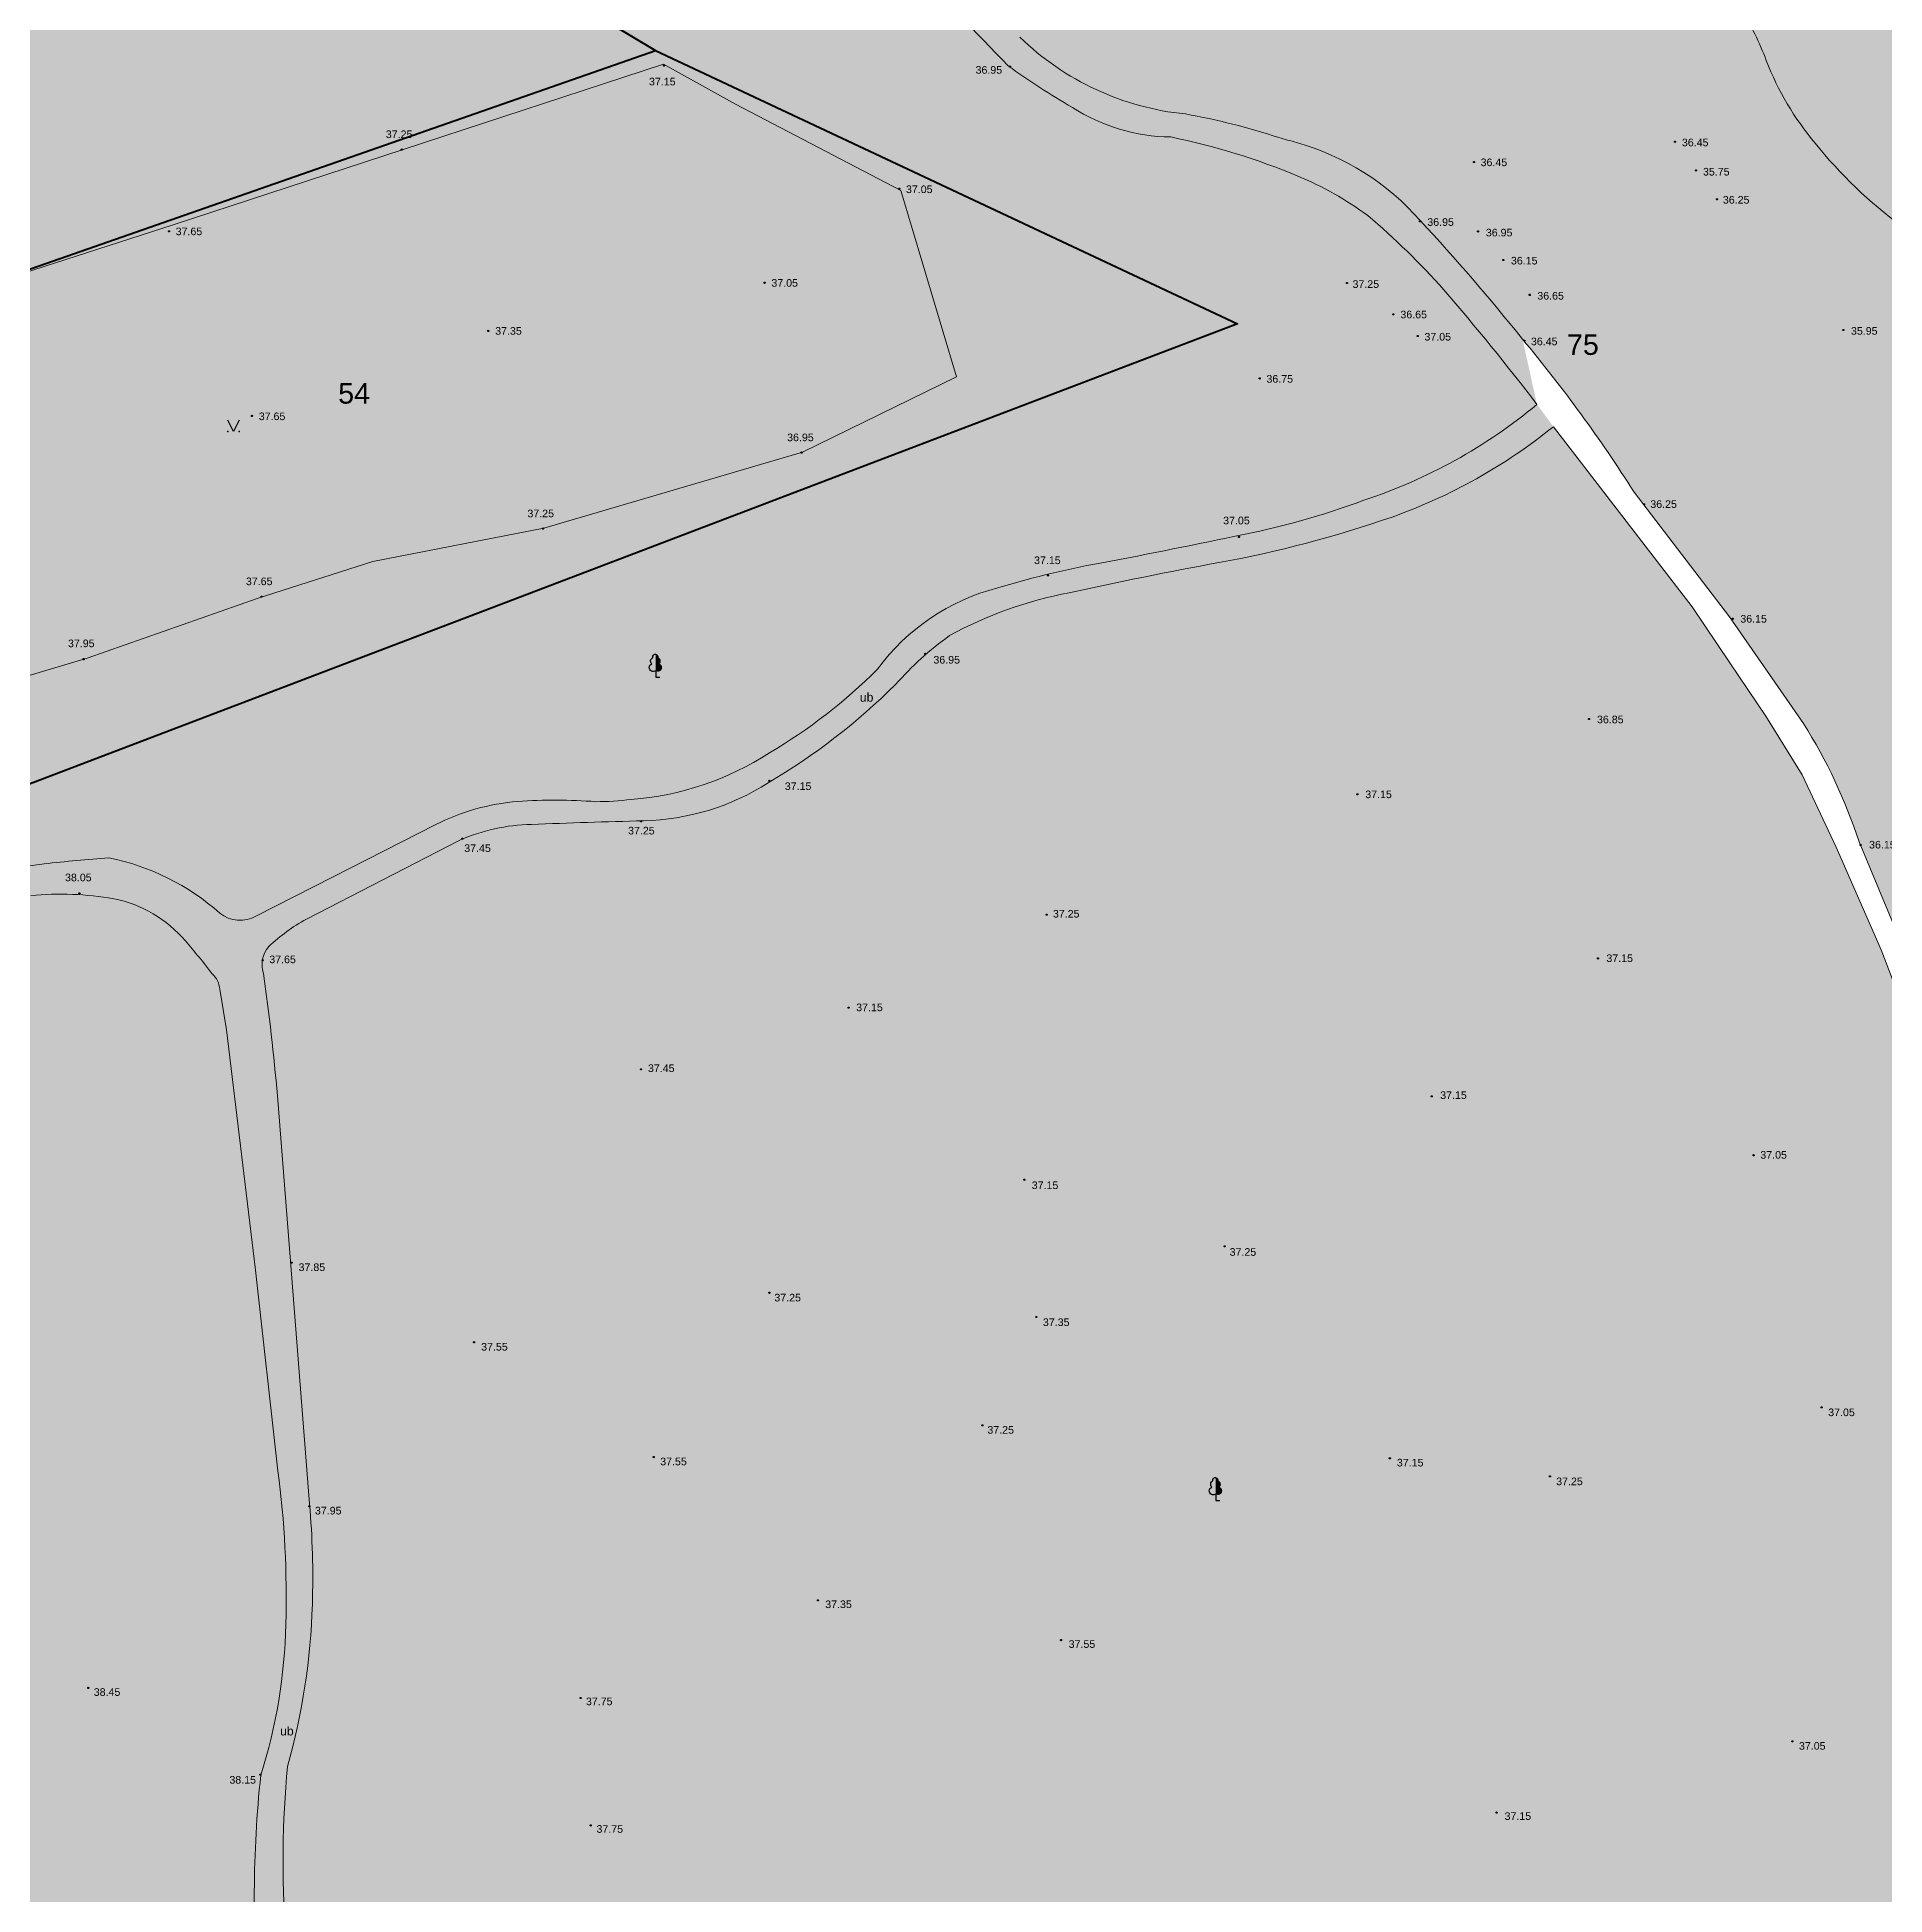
# Model space of a CAD drawing. Header units: metres. Extents: x 363857 to 365179, y 5807840 to 5809004.
# Drawn here: x 364102.5 to 364260.4, y 5808741 to 5808899.7 of the extents above; entities that cross this region are included whole.
import ezdxf

# ---------------------------------------------------------------- set-up
doc = ezdxf.new("R2010")
doc.units = ezdxf.units.M
doc.header["$LTSCALE"] = 0.5
doc.layers.get('0').update_dxf_attribs({"color": 1, "linetype": 'CONTINUOUS'})
for name, color, linetype in [('Flurstücksgrenze', 5, 'CONTINUOUS'), ('Stk.Befestigungsarten', 1, 'CONTINUOUS'), ('Stk.Geländehöhen', 1, 'CONTINUOUS'), ('Stk.Gewässer', 1, 'CONTINUOUS'), ('Stk.Grünflächen', 1, 'CONTINUOUS'), ('Stk.Topografie allgemein', 1, 'CONTINUOUS'), ('Stk.Waldflächen', 1, 'CONTINUOUS')]:
    doc.layers.add(name, color=color, linetype=linetype)
doc.styles.add('TA  11.0401.0000', font='Arial.ttf')

# ---------------------------------------------------------------- blocks, each defined once
blk = doc.blocks.new('Geländehöhe')
at = {"color": 0, "lineweight": -2}
for points in [[(0.0087, -0.005, -0.5773503), (-0.0087, -0.005, -0.5773503), (0, 0.01, -0.5773503)], [(0.0043, -0.0025, -0.5773503), (-0.0043, -0.0025, -0.5773503), (0, 0.005, -0.5773503)]]:
    blk.add_lwpolyline(points, format="xyb", close=True, dxfattribs=at)
blk = doc.blocks.new('S11..146', base_point=(0, 0.25))
at = {"color": 0, "lineweight": -2}
blk.add_lwpolyline([(0.05, 0.35), (0, 0.25), (-0.05, 0.35)], dxfattribs=at)
for p in [(-0.05, 0.25), (0.05, 0.25)]:
    blk.add_point(p, dxfattribs=at)
blk = doc.blocks.new('S11..150')
at = {"lineweight": -2}
blk.add_hatch(color=0, dxfattribs=at).paths.add_polyline_path([(0, 0.055), (0, 0.2), (0.0074, 0.199), (0.0142, 0.196), (0.0197, 0.191), (0.0236, 0.1846), (0.0254, 0.1774), (0.025, 0.17), (0.0326, 0.1648), (0.0386, 0.1578), (0.0426, 0.1495), (0.0442, 0.1404), (0.0435, 0.1312), (0.0403, 0.1225), (0.035, 0.115), (0.0434, 0.1099), (0.0501, 0.1026), (0.0545, 0.0938), (0.0562, 0.0841), (0.0552, 0.0743), (0.0515, 0.0652), (0.0454, 0.0575), (0.0373, 0.0517), (0.028, 0.0485), (0.0182, 0.048), (0.0086, 0.0502)], flags=0)
at = {"color": 0, "lineweight": -2}
blk.add_lwpolyline([(0, 0.055, -1.1324178), (-0.035, 0.115, -0.4985403), (-0.025, 0.17, -0.4807787), (0, 0.2)], format="xyb", dxfattribs=at)
blk.add_lwpolyline([(0, 0.055), (0, 0), (0.035, 0)], dxfattribs=at)

msp = doc.modelspace()

# ---------------------------------------------------------------- hatches: boundary and pattern name
at = {"layer": 'Stk.Befestigungsarten', "lineweight": 18, "true_color": 0xdcbe9c}
for points in [[(364120.3342, 5808939.3068), (364154.6601, 5808921.866, -0.03515269), (364168.8818, 5808915.5383, -0.0694161), (364179.3921, 5808907.452, 0.03980374), (364186.472, 5808899.7314, 0.16933471), (364200.6235, 5808893.1694, -0.03565229), (364208.6149, 5808891.1435, -0.00754606), (364210.1052, 5808890.7306, -0.14466024), (364220.6928, 5808884.0603, -0.01752953), (364229.4317, 5808873.9289), (364230.6647, 5808868.3528, 0.01427458), (364222.7059, 5808878.1409, 0.03563664), (364216.2029, 5808884.4922, 0.06095379), (364210.244, 5808887.8595, 0.0479212), (364199.3753, 5808891.2015, -0.14004817), (364190.9726, 5808893.7266, -0.02694109), (364185.4853, 5808897.2873, -0.00085373), (364177.1403, 5808905.9307, 0.01726169), (364170.7808, 5808911.357, 0.07095063), (364156.6721, 5808918.1891), (364131.8806, 5808930.7535), (364104.7211, 5808944.4416), (364087.9111, 5808953.0872), (364066.6537, 5808966.3067), (364067.1696, 5808968.8898), (364088.6249, 5808955.4833)], [(364124.1991, 5808794.7844), (364121.1629, 5808794.3902), (364118.7045, 5808814.9132), (364118.1102, 5808818.3769, 0.19680944), (364117.4737, 5808819.6958, 0.01295302), (364115.1757, 5808822.5233, 0.16604589), (364109.0601, 5808826.1194), (364108.647, 5808829.6078, -0.1332026), (364118.111, 5808824.8905, 0.31424083), (364121.2504, 5808824.6527), (364127.7526, 5808827.9709), (364136.5878, 5808832.4558, -0.09873638), (364143.5724, 5808834.4228, -0.03819461), (364150.2547, 5808834.4088, 0.0297289), (364153.2786, 5808834.5957, 0.12397337), (364165.0804, 5808838.5727, 0.06247402), (364174.3166, 5808845.7287, -0.17430481), (364184.5899, 5808852.6766, -0.02723875), (364192.7183, 5808854.6752, 0.00613348), (364204.8753, 5808857.0962, 0.04272974), (364215.8846, 5808860.1685, 0.09381714), (364230.6647, 5808868.3528), (364232.0694, 5808866.4487, -0.08458969), (364218.2875, 5808858.7314, -0.03942111), (364203.4855, 5808854.84, 0.00779211), (364190.7005, 5808852.2601, 0.07821424), (364180.462, 5808848.596, 0.05333657), (364175.8558, 5808844.4303, -0.06356077), (364164.979, 5808836.0199, -0.13751142), (364154.3326, 5808832.7805, 0.00202871), (364144.7525, 5808832.4706, 0.09830121), (364138.5743, 5808831.099), (364125.5139, 5808824.3673, 0.06695627), (364122.3114, 5808822.0288, 0.27492382), (364121.8537, 5808819.7342, -0.01268221), (364123.0419, 5808809.2638)], [(364083.6059, 5808824.2568), (364083.3215, 5808826.6858), (364087.3091, 5808826.9481), (364103.106, 5808829.1036, -0.00775033), (364108.647, 5808829.6078), (364109.0601, 5808826.1194, 0.06482827), (364101.9754, 5808826.395)], [(364121.1629, 5808794.3902), (364124.1991, 5808794.7844), (364125.7823, 5808774.4032, -0.03029194), (364126.0283, 5808765.8388, -0.06059911), (364123.914, 5808751.9684, 0.0429981), (364123.7628, 5808737.7295, 0.03123974), (364126.5493, 5808716.6034), (364127.5937, 5808708.6133), (364129.8589, 5808688.8814), (364126.9077, 5808688.7525), (364125.6332, 5808698.5072, 0.00465305), (364123.0182, 5808717.8736, -0.01520338), (364121.521, 5808731.3312, -0.05036897), (364121.6191, 5808751.2237, 0.07138289), (364123.7607, 5808764.1334, 0.03940271), (364123.088, 5808777.2272)]]:
    msp.add_hatch(color=31, dxfattribs=at).paths.add_polyline_path(points, flags=0)
at = {"layer": 'Stk.Gewässer', "lineweight": 18, "true_color": 0xe3ffff}
h = msp.add_hatch(color=7, dxfattribs=at)
h.paths.add_polyline_path([(364285.2204, 5808807.1592), (364282.7797, 5808809.6782), (364280.6295, 5808812.6312), (364278.525, 5808815.5898), (364278.1041, 5808817.7687), (364278.7962, 5808821.3625), (364278.5555, 5808824.5314), (364280.0852, 5808825.9267), (364283.5331, 5808826.3764, -0.15153274), (364288.1438, 5808823.8113, -0.07646305), (364293.8831, 5808816.0455, -0.03413764), (364296.7746, 5808809.998, -0.03917682), (364298.0952, 5808805.629, 0.24377512), (364301.4177, 5808798.3249, -0.02159146), (364308.608, 5808790.0578, -0.01245987), (364312.914, 5808784.3573, 0.09426798), (364317.5995, 5808781.1758, 0.32332605), (364322.1145, 5808783.4329, 0.09125722), (364323.1181, 5808786.9627, 0.11687328), (364322.2822, 5808789.9176, 0.01229059), (364319.2258, 5808796.9722, 0.05318094), (364315.2466, 5808804.5578, 0.0678361), (364312.1158, 5808808.2726, 0.13516864), (364307.8333, 5808810.238, -0.06719037), (364304.9478, 5808810.9207, -0.11718979), (364301.7459, 5808813.1128, -0.04852861), (364299.6709, 5808817.2275, -0.08362754), (364298.5393, 5808824.4391, -0.00293574), (364299.6444, 5808828.3647, -0.04359182), (364301.0615, 5808831.9941, -0.08466784), (364304.8247, 5808838.0252, 0.0648565), (364307.565, 5808843.0246, 0.0741791), (364308.6774, 5808847.8502, 0.0688747), (364307.8385, 5808851.759, 0.04564048), (364304.9369, 5808858.6627, 0.16561582), (364299.5951, 5808863.6823, -0.00524237), (364296.8995, 5808863.809, 0.15788395), (364294.854, 5808863.6816, -0.00073615), (364289.5258, 5808862.6005, -0.21861148), (364288.0987, 5808862.6003, -0.32375725), (364288.321, 5808863.4198, 0.09061511), (364289.3998, 5808865.063, 0.42237158), (364288.7821, 5808867.0011), (364282.0834, 5808871.0281), (364267.6738, 5808879.8451, -0.02600306), (364261.8544, 5808883.5831, -0.06856073), (364254.4316, 5808890.6866, -0.08269872), (364250.2588, 5808897.7252, 0.05894219), (364248.024, 5808902.1463, 0.03180646), (364242.7628, 5808909.2423, 0.02869263), (364236.1171, 5808915.4165, 0.01567075), (364229.1719, 5808920.7544, 0.01762404), (364225.5011, 5808923.2733, -0.03055955), (364222.2308, 5808925.2636), (364212.6751, 5808931.7372), (364209.2301, 5808934.0998), (364220.7135, 5808951.4434, 0.02329234), (364223.593, 5808948.4725, 0.02102931), (364227.8248, 5808943.1759, 0.14575743), (364229.9804, 5808941.3758, 0.01368457), (364234.9867, 5808939.3062, -0.0126583), (364239.8418, 5808937.3079, 0.08914624), (364245.593, 5808934.0126, 0.17821034), (364254.7498, 5808934.7169, 0.0779471), (364258.5677, 5808939.0098, 0.08225899), (364261.6904, 5808945.0965, -0.13368071), (364262.3725, 5808946.4153), (364263.0759, 5808945.2184), (364264.0317, 5808944.151), (364265.9539, 5808942.9565), (364268.1575, 5808941.7249), (364270.2499, 5808940.6559), (364272.2722, 5808939.4536), (364274.2013, 5808938.2476), (364276.1406, 5808936.9519), (364277.9247, 5808936.0313), (364279.8294, 5808934.901), (364281.8671, 5808933.8522), (364284.0798, 5808932.7299), (364285.4724, 5808931.8355), (364286.7113, 5808931.0683), (364292.505, 5808927.5897, -0.11929615), (364298.0406, 5808917.7738, 0.00065588), (364305.2793, 5808905.7055, -0.05374785), (364306.6768, 5808901.8905, -0.03971906), (364306.9883, 5808897.7491, 0.03469002), (364307.1756, 5808895.3631, 0.14386616), (364311.6711, 5808889.3391, -0.09547052), (364315.0995, 5808886.1708, -0.07288485), (364318.9281, 5808879.1427, 0.05156755), (364320.687, 5808875.0918, 0.0632802), (364323.5392, 5808870.8144, 0.00777932), (364329.6579, 5808863.3844, -0.01704658), (364331.829, 5808860.4706, -0.0304109), (364332.9924, 5808858.2332, -0.02952596), (364334.8867, 5808853.6304, 0.0183737), (364337.0271, 5808848.5993, 0.02874074), (364341.2649, 5808842.6636, -0.00874486), (364352.6082, 5808828.2346, 0.01341761), (364363.258, 5808816.5967, 0.0797758), (364370.8757, 5808810.737, -0.04781277), (364389.9489, 5808798.0842), (364393.5432, 5808794.863, -0.0060347), (364395.1681, 5808793.054), (364413.5303, 5808761.3169, -0.24891136), (364412.0271, 5808749.4809, 0.00535982), (364410.9629, 5808748.7448, 0.00221955), (364402.9992, 5808742.1885, 0.10770105), (364400.5729, 5808739.2482, -0.14144292), (364397.1663, 5808738.3133, 0.22153822), (364390.7496, 5808732.679, -0.17340094), (364387.1009, 5808729.1185), (364374.3939, 5808719.7485, -0.34939217), (364369.1645, 5808719.644), (364358.831, 5808724.8009, 0.00509223), (364344.3674, 5808734.2296, 0.00496407), (364337.0466, 5808738.0464), (364330.6681, 5808748.8391), (364327.8403, 5808753.3004), (364323.6303, 5808757.9436), (364307.0594, 5808771.1058), (364303.0137, 5808774.5525), (364302.2704, 5808775.8711), (364298.3648, 5808781.3526), (364296.5108, 5808784.4197), (364287.2286, 5808799.9728)], flags=0)
h.paths.add_polyline_path([(364252.512, 5808918.7602, 0.46130193), (364257.508, 5808924.5076, 0.41367233), (364251.9601, 5808928.9412, 0.38887313), (364247.4783, 5808923.7909, 0.39075751)], flags=0)
at = {"layer": 'Stk.Grünflächen', "lineweight": 18, "true_color": 0xe0ffd9}
msp.add_hatch(color=254, dxfattribs=at).paths.add_polyline_path([(364075.0889, 5808843.55, 0.0588413), (364072.3476, 5808852.5931, 0.05411503), (364067.6896, 5808859.1098), (364058.3564, 5808867.978), (364070.9933, 5808871.1401), (364089.3178, 5808875.7057), (364114.1382, 5808883.6943), (364133.7806, 5808890.1268), (364156.0377, 5808897.4316), (364162.1913, 5808893.9927), (364176.3139, 5808886.6244), (364181.0684, 5808870.7087), (364167.9031, 5808864.2725), (364145.7928, 5808857.779), (364131.2085, 5808854.9203), (364121.3932, 5808851.8065), (364106.7868, 5808846.6758), (364075.9393, 5808837.4832, 0.01651938)], flags=0)
at = {"layer": 'Stk.Waldflächen', "lineweight": 18, "true_color": 0xb3ff7f}
for points in [[(364076.1328, 5808835.703, 0.00482747), (364075.9393, 5808837.4832), (364106.7868, 5808846.6758), (364121.3932, 5808851.8065), (364131.2085, 5808854.9203), (364145.7928, 5808857.779), (364167.9031, 5808864.2725), (364181.0684, 5808870.7087), (364176.3139, 5808886.6244), (364162.1913, 5808893.9927), (364156.0377, 5808897.4316), (364133.7806, 5808890.1268), (364114.1382, 5808883.6943), (364089.3178, 5808875.7057), (364070.9933, 5808871.1401), (364058.3564, 5808867.978), (364051.0083, 5808875.0482), (364036.9113, 5808904.2566), (364032.0816, 5808913.1703), (364026.4773, 5808925.5491), (364022.6652, 5808933.8074), (364020.3762, 5808938.5261), (364017.7921, 5808943.0309), (364052.8007, 5808935.1103), (364079.1668, 5808950.7883), (364087.9111, 5808953.0872), (364104.7211, 5808944.4416), (364131.8806, 5808930.7535), (364156.6721, 5808918.1891, -0.07095063), (364170.7808, 5808911.357, -0.01726169), (364177.1403, 5808905.9307, 0.00085373), (364185.4853, 5808897.2873, 0.02694109), (364190.9726, 5808893.7266, 0.14004817), (364199.3753, 5808891.2015, -0.0479212), (364210.244, 5808887.8595, -0.06095379), (364216.2029, 5808884.4922, -0.03563664), (364222.7059, 5808878.1409, -0.01427458), (364230.6647, 5808868.3528, -0.09381714), (364215.8846, 5808860.1685, -0.04272974), (364204.8753, 5808857.0962, -0.00613348), (364192.7183, 5808854.6752, 0.02723875), (364184.5899, 5808852.6766, 0.17430481), (364174.3166, 5808845.7287, -0.06247402), (364165.0804, 5808838.5727, -0.12397337), (364153.2786, 5808834.5957, -0.0297289), (364150.2547, 5808834.4088, 0.03819461), (364143.5724, 5808834.4228, 0.09873638), (364136.5878, 5808832.4558), (364127.7526, 5808827.9709), (364121.2504, 5808824.6527, -0.31424083), (364118.111, 5808824.8905, 0.1332026), (364108.647, 5808829.6078, 0.00775033), (364103.106, 5808829.1036), (364087.3091, 5808826.9481), (364083.3215, 5808826.6858, -0.21766112), (364076.6127, 5808830.191, -0.06391921), (364076.1736, 5808832.5429, 0.00852038)], [(364154.6601, 5808921.866), (364142.8888, 5808937.8236, 0.36726183), (364145.5839, 5808937.6015, -0.03637977), (364151.7037, 5808939.5381, 0.03091387), (364154.0046, 5808939.8719, -0.04634256), (364159.9656, 5808940.3835, -0.04275736), (364164.936, 5808939.9844), (364167.3969, 5808939.3674, 0.08362965), (364169.5632, 5808939.0317), (364173.2854, 5808938.7735, -0.02913443), (364180.0974, 5808938.5042, 0.00220343), (364185.396, 5808938.575, -0.00532843), (364187.6955, 5808938.7476, 0.18979145), (364191.5528, 5808939.4111, 0.0884732), (364193.7375, 5808941.9623, -0.05592966), (364196.0533, 5808945.5985, -0.15473458), (364197.9879, 5808946.4724, -0.21170311), (364199.3508, 5808945.0428, 0.01033422), (364200.8781, 5808941.3319, 0.10143465), (364202.7418, 5808938.9716), (364209.2301, 5808934.0998), (364212.6751, 5808931.7372), (364222.2308, 5808925.2636, 0.03055955), (364225.5011, 5808923.2733, -0.01762404), (364229.1719, 5808920.7544, -0.01567075), (364236.1171, 5808915.4165, -0.02869263), (364242.7628, 5808909.2423, -0.03180646), (364248.024, 5808902.1463, -0.05894219), (364250.2588, 5808897.7252, 0.08269872), (364254.4316, 5808890.6866, 0.06856073), (364261.8544, 5808883.5831, 0.02600306), (364267.6738, 5808879.8451), (364282.0834, 5808871.0281), (364288.7821, 5808867.0011, -0.42237158), (364289.3998, 5808865.063, -0.09061511), (364288.321, 5808863.4198, 0.32375725), (364288.0987, 5808862.6003, 0.21861148), (364289.5258, 5808862.6005, 0.00073615), (364294.854, 5808863.6816, -0.15788395), (364296.8995, 5808863.809, 0.00524237), (364299.5951, 5808863.6823), (364299.8485, 5808862.9674, -0.08578904), (364298.5162, 5808862.0458, -0.02484695), (364291.6165, 5808855.792, 0.07937826), (364289.9032, 5808853.7356, 0.84456183), (364290.8501, 5808853.1167, 0.00902647), (364293.8838, 5808855.595, -0.36540043), (364295.1682, 5808855.4044, 0.02092387), (364298.1321, 5808852.2116, -0.11983087), (364299.3526, 5808850.7819, -0.0652335), (364301.1423, 5808845.5234, -0.21979534), (364300.6496, 5808842.6955, -0.07372079), (364298.689, 5808840.0396, 0.00559943), (364292.4483, 5808834.5757, -0.10934922), (364287.8961, 5808831.5248, -0.01473266), (364281.5819, 5808829.9845, 0.05945486), (364277.1122, 5808829.0128, 0.17423077), (364273.97, 5808822.1397, 0.07673141), (364274.3782, 5808814.8723), (364266.0464, 5808811.9773), (364262.4785, 5808820.6926), (364258.2018, 5808830.9695, 0.05945379), (364253.4367, 5808841.1008), (364247.1152, 5808850.1916), (364238.9681, 5808860.8441, 0.03242898), (364229.4317, 5808873.9289, 0.01752953), (364220.6928, 5808884.0603, 0.14466024), (364210.1052, 5808890.7306, 0.00754606), (364208.6149, 5808891.1435, 0.03565229), (364200.6235, 5808893.1694, -0.16933471), (364186.472, 5808899.7314, -0.03980374), (364179.3921, 5808907.452, 0.0694161), (364168.8818, 5808915.5383, 0.03515269)], [(364263.7913, 5808812.0331), (364270.0724, 5808801.8877), (364275.0297, 5808796.3624), (364279.747, 5808790.4679), (364289.8442, 5808778.4751), (364296.5865, 5808769.6542, -0.04774362), (364304.7839, 5808760.4035, -0.06523491), (364312.2513, 5808746.6893), (364129.8589, 5808688.8814), (364127.5937, 5808708.6133), (364126.5493, 5808716.6034, -0.03123974), (364123.7628, 5808737.7295, -0.0429981), (364123.914, 5808751.9684, 0.06059911), (364126.0283, 5808765.8388, 0.03029194), (364125.7823, 5808774.4032), (364124.1991, 5808794.7844), (364123.0419, 5808809.2638, 0.01268221), (364121.8537, 5808819.7342, -0.27492382), (364122.3114, 5808822.0288, -0.06695627), (364125.5139, 5808824.3673), (364138.5743, 5808831.099, -0.09830121), (364144.7525, 5808832.4706, -0.00202871), (364154.3326, 5808832.7805, 0.13751142), (364164.979, 5808836.0199, 0.06356077), (364175.8558, 5808844.4303, -0.05333657), (364180.462, 5808848.596, -0.07821424), (364190.7005, 5808852.2601, -0.00779211), (364203.4855, 5808854.84, 0.03942111), (364218.2875, 5808858.7314, 0.08458969), (364232.0694, 5808866.4487), (364243.9199, 5808851.0457), (364247.151, 5808846.286), (364250.2104, 5808841.725), (364253.3287, 5808836.6999), (364256.2311, 5808830.5159), (364260.0729, 5808821.7549)], [(364075.4148, 5808807.9823), (364076.0944, 5808820.939, -0.5032166), (364080.0343, 5808824.2152, 0.08436922), (364083.6059, 5808824.2568), (364101.9754, 5808826.395, -0.06482827), (364109.0601, 5808826.1194, -0.16604589), (364115.1757, 5808822.5233, -0.01295302), (364117.4737, 5808819.6958, -0.19680944), (364118.1102, 5808818.3769), (364118.7045, 5808814.9132), (364121.1629, 5808794.3902), (364123.088, 5808777.2272, -0.03940271), (364123.7607, 5808764.1334, -0.07138289), (364121.6191, 5808751.2237, 0.05036897), (364121.521, 5808731.3312, 0.01520338), (364123.0182, 5808717.8736, -0.00465305), (364125.6332, 5808698.5072), (364126.9077, 5808688.7525), (364067.4911, 5808715.6271), (364068.4763, 5808731.3653), (364070.4178, 5808752.8207), (364072.6825, 5808779.4977), (364073.227, 5808784.5757)]]:
    msp.add_hatch(color=71, dxfattribs=at).paths.add_polyline_path(points, flags=0)

# ---------------------------------------------------------------- linework, layer by layer
at = {"layer": 'Flurstücksgrenze', "color": 7, "linetype": 'Continuous', "lineweight": 40}
msp.add_line((364070.123, 5808949.619), (364155.35, 5808898.595), dxfattribs=at)
msp.add_lwpolyline([(364062.949, 5808866.32), (364155.35, 5808898.595), (364205.068, 5808875.249), (364084.993, 5808829.491), (364062.949, 5808866.32)], close=True, dxfattribs=at)
at = {"layer": 'Stk.Topografie allgemein', "color": 7, "linetype": 'Continuous', "lineweight": 9}
for p, q in [((364243.9199, 5808851.0457), (364232.0694, 5808866.4487)), ((364238.9681, 5808860.8441), (364247.1152, 5808850.1916)), ((364247.151, 5808846.286), (364243.9199, 5808851.0457)), ((364247.1152, 5808850.1916), (364253.4367, 5808841.1008)), ((364250.2104, 5808841.725), (364247.151, 5808846.286)), ((364253.3287, 5808836.6999), (364250.2104, 5808841.725)), ((364256.2311, 5808830.5159), (364253.3287, 5808836.6999)), ((364127.7526, 5808827.9709), (364136.5878, 5808832.4558)), ((364138.5743, 5808831.099), (364125.5139, 5808824.3673)), ((364260.0729, 5808821.7549), (364256.2311, 5808830.5159)), ((364258.2018, 5808830.9695), (364262.4785, 5808820.6926)), ((364087.3091, 5808826.9481), (364103.106, 5808829.1036)), ((364121.2504, 5808824.6527), (364127.7526, 5808827.9709)), ((364263.7913, 5808812.0331), (364260.0729, 5808821.7549)), ((364118.1102, 5808818.3769), (364118.7045, 5808814.9132)), ((364118.7045, 5808814.9132), (364121.1629, 5808794.3902)), ((364124.1991, 5808794.7844), (364123.0419, 5808809.2638)), ((364121.1629, 5808794.3902), (364123.088, 5808777.2272)), ((364125.7823, 5808774.4032), (364124.1991, 5808794.7844))]:
    msp.add_line(p, q, dxfattribs=at)
msp.add_lwpolyline([(364075.0889, 5808843.55, 0.0588413), (364072.3476, 5808852.5931, 0.05411503), (364067.6896, 5808859.1098), (364058.3564, 5808867.978), (364070.9933, 5808871.1401), (364089.3178, 5808875.7057), (364114.1382, 5808883.6943), (364133.7806, 5808890.1268), (364156.0377, 5808897.4316), (364162.1913, 5808893.9927), (364176.3139, 5808886.6244), (364181.0684, 5808870.7087), (364167.9031, 5808864.2725), (364145.7928, 5808857.779), (364131.2085, 5808854.9203), (364121.3932, 5808851.8065), (364106.7868, 5808846.6758), (364075.9393, 5808837.4832, 0.01651938), (364075.0889, 5808843.55)], format="xyb", close=True, dxfattribs=at)
for centre, radius, start, end in [((366712.3776, 5811345.2928), 3518.2262, 223.8958766, 224.0915376), ((364230.4547, 5808890.4899), 21.0844, 20.069449, 33.562393), ((364202.9579, 5808916.7441), 23.69, 225.901025, 264.345), ((364221.2465, 5808946.3894), 60.7444, 233.934051, 240.107001), ((364273.4775, 5808906.7341), 24.9052, 201.206309, 220.116429), ((364199.5931, 5808907.1695), 15.9695, 237.329296, 269.218565), ((364190.4313, 5808836.1906), 57.8832, 71.690911, 79.858354), ((364187.4148, 5808832.9598), 59.4571, 67.420771, 78.395106), ((364195.6815, 5808841.5664), 51.2363, 73.649468, 75.378865), ((364204.1127, 5808869.481), 22.0784, 41.326001, 74.251282), ((364283.9235, 5808914.0741), 37.6397, 218.415002, 234.103412), ((364199.4639, 5808861.8264), 28.1768, 53.55359, 67.505908), ((364174.955, 5808835.7543), 63.8496, 41.594213, 49.758073), ((364080.6162, 5808754.4018), 190.8738, 38.77108, 42.78814), ((364055.2949, 5808733.8877), 220.9874, 37.479262, 40.750534), ((364133.4332, 5808793.9462), 124.9517, 32.370344, 39.799916), ((364201.6574, 5808903.2994), 45.4168, 288.255682, 309.694236), ((364202.5336, 5808903.0302), 47.0167, 289.576801, 308.917288), ((364192.4376, 5808922.9271), 66.9956, 280.699016, 290.485997), ((364186.2464, 5808950.5108), 97.2116, 280.214587, 289.244565), ((364100.1207, 5809351.3854), 505.2676, 280.559958, 281.96563), ((364206.9838, 5808779.128), 76.8823, 100.693222, 106.934341), ((364279.8608, 5808443.3846), 418.4838, 100.515685, 102.30147), ((364189.1156, 5808834.9156), 18.3285, 104.295562, 143.845933), ((364197.2213, 5808817.9024), 34.971, 100.746519, 118.635483), ((364197.6289, 5808824.9843), 29.1927, 126.019048, 138.231317), ((364141.1744, 5808878.9666), 46.9379, 300.618017, 314.917423), ((364137.4709, 5808882.8334), 54.2973, 300.438963, 314.98645), ((364213.3683, 5808816.069), 47.2448, 18.38433, 31.994115), ((364151.2829, 5808860.0175), 25.5, 274.488727, 302.757097), ((364153.8778, 5808853.3897), 20.6142, 271.264089, 302.582963), ((364145.012, 5808815.9267), 18.552, 94.450459, 117.006063), ((364146.822, 5808790.7411), 43.8024, 85.505309, 94.254617), ((364150.1963, 5808859.9087), 25.5, 270.13114, 276.942496), ((364145.118, 5808816.2242), 16.2505, 91.288608, 113.745436), ((364187.7318, 5807652.0622), 1181.1906, 91.6203035, 92.0852475), ((364122.1393, 5808650.6322), 179.4835, 94.311172, 96.087382), ((364104.6825, 5808809.8019), 20.1988, 48.331621, 78.680755), ((364104.4594, 5808799.051), 27.4566, 80.353886, 95.19067), ((364106.8529, 5808815.3675), 10.9761, 40.688174, 78.399023), ((364119.8512, 5808827.0226), 2.7521, 230.778583, 300.557975), ((364132.605, 5808811.2942), 14.8724, 118.47613, 133.798506), ((364061.7616, 5808776.7644), 70.3345, 37.617646, 40.586093), ((364124.0114, 5808820.4968), 2.2885, 137.974912, 199.463686), ((364116.1815, 5808818.2591), 1.9323, 3.493767, 48.029968), ((363916.0816, 5808791.0802), 207.7576, 5.021136, 7.927528), ((364040.4766, 5808766.4188), 83.3155, 358.428127, 7.453893), ((364055.288, 5808768.0926), 70.7762, 358.175147, 5.115426), ((364067.9593, 5808767.5941), 58.0955, 344.397314, 358.268644), ((364077.7074, 5808765.1407), 46.0643, 342.414911, 358.746961), ((364220.0535, 5808740.7918), 98.9856, 173.950464, 185.484434), ((364206.4733, 5808743.9715), 82.9457, 174.467423, 184.315795)]:
    msp.add_arc(centre, radius, start, end, dxfattribs=at)

# ---------------------------------------------------------------- block references
at = {"layer": 'Stk.Geländehöhen', "color": 7, "xscale": 5, "yscale": 5}
for p in [(364156.0742, 5808897.3067, 37.146), (364185.6301, 5808897.2218, 36.946), (364133.6661, 5808890.1284, 37.246), (364242.4681, 5808890.7886, 36.446), (364225.286, 5808889.0544, 36.446), (364244.256, 5808888.3453, 35.746), (364176.1818, 5808886.7788, 37.046), (364246.0468, 5808885.8836, 36.246), (364220.6663, 5808883.9924, 36.946), (364113.7844, 5808883.1423, 37.646), (364225.6388, 5808883.1288, 36.946), (364227.7846, 5808880.6855, 36.146), (364164.6638, 5808878.7448, 37.046), (364214.4267, 5808878.7204, 37.246), (364230.051, 5808877.7148, 36.646), (364218.3895, 5808876.0514, 36.646), (364141.0577, 5808874.6364, 37.346), (364256.8456, 5808874.7101, 35.946), (364220.4785, 5808874.1928, 37.046), (364229.5898, 5808873.7937, 36.446), (364206.9832, 5808870.5686, 36.746), (364120.862, 5808867.373, 37.646), (364167.8247, 5808864.2367, 36.946), (364239.8182, 5808859.8209, 36.246), (364145.7343, 5808857.7444, 37.246), (364205.1952, 5808857.0351, 37.046), (364188.8867, 5808853.7379, 37.146), (364121.6919, 5808851.9222, 37.646), (364247.3973, 5808850.0355, 36.146), (364106.4963, 5808846.5852, 37.946), (364178.3992, 5808847.0349, 36.946), (364235.1163, 5808841.4693, 36.846), (364165.0868, 5808836.1847, 37.146), (364215.3249, 5808835.0419, 37.146), (364154.1061, 5808832.7419, 37.246), (364138.8508, 5808831.243, 37.446), (364258.314, 5808830.7055, 36.146), (364106.1217, 5808826.5739, 38.046), (364188.7715, 5808824.7486, 37.246), (364121.7836, 5808820.8582, 37.646), (364235.8699, 5808821.0135, 37.146), (364171.8473, 5808816.8123, 37.146), (364154.1086, 5808811.5412, 37.446), (364221.6746, 5808809.229, 37.146), (364249.1767, 5808804.2001, 37.046), (364186.8637, 5808802.1018, 37.146), (364124.262, 5808795.0264, 37.846), (364203.9836, 5808796.4209, 37.246), (364165.0807, 5808792.4447, 37.246), (364187.8867, 5808790.3811, 37.346), (364139.8518, 5808788.2226, 37.546), (364254.978, 5808782.6555, 37.046), (364183.2814, 5808781.1155, 37.246), (364155.1952, 5808778.4074, 37.546), (364218.0932, 5808778.3074, 37.146), (364231.7655, 5808776.7608, 37.246), (364125.7723, 5808774.2076, 37.946), (364169.2215, 5808766.1696, 37.346), (364190.0034, 5808762.7695, 37.546), (364106.8775, 5808758.6871, 38.446), (364148.9497, 5808757.8227, 37.746), (364252.4958, 5808754.122, 37.046), (364121.5912, 5808751.2788, 38.146), (364227.2125, 5808748.0361, 37.146), (364149.812, 5808746.9357, 37.746)]:
    msp.add_blockref('Geländehöhe', p, dxfattribs=at)
at = {"layer": 'Stk.Grünflächen', "color": 7, "xscale": 9.53, "yscale": 9.53}
msp.add_blockref('S11..146', (364119.2907, 5808866.0398), dxfattribs=at)
at = {"layer": 'Stk.Waldflächen', "color": 7, "xscale": 9.85, "yscale": 9.85}
for p in [(364155.3651, 5808845.0518), (364203.2195, 5808774.7083)]:
    msp.add_blockref('S11..150', p, dxfattribs=at)

# ---------------------------------------------------------------- texts
at = {"layer": 'Flurstücksgrenze', "color": 7, "lineweight": 35, "char_height": 1.75, "attachment_point": 7, "line_spacing_factor": 0.84, "style": 'TA  11.0401.0000'}
for s, insert in [('75', (364233.2305, 5808872.558)), ('54', (364128.2355, 5808868.394))]:
    msp.add_mtext(s, dxfattribs=dict(at, insert=insert))
at = {"layer": 'Stk.Befestigungsarten', "color": 7, "lineweight": 18, "char_height": 0.75, "attachment_point": 7, "line_spacing_factor": 0.84, "style": 'TA  11.0401.0000'}
for insert in [(364172.8031, 5808842.9441), (364123.27, 5808754.6161)]:
    msp.add_mtext('ub', dxfattribs=dict(at, insert=insert))
at = {"layer": 'Stk.Geländehöhen', "color": 7, "lineweight": 18, "char_height": 0.65, "attachment_point": 7, "line_spacing_factor": 0.84, "style": 'TA  11.0401.0000'}
for s, insert in [('36.95', (364182.695, 5808896.6)), ('37.15', (364154.795, 5808895.6)), ('37.25', (364132.305, 5808891.1)), ('36.45', (364243.05, 5808890.4)), ('36.45', (364225.85, 5808888.7)), ('35.75', (364244.85, 5808887.9)), ('37.05', (364176.75, 5808886.4)), ('36.25', (364246.55, 5808885.5)), ('36.95', (364221.295, 5808883.6)), ('37.65', (364114.35, 5808882.8)), ('36.95', (364226.295, 5808882.7)), ('36.15', (364228.44, 5808880.3)), ('37.05', (364165.25, 5808878.4)), ('37.25', (364214.905, 5808878.3)), ('36.65', (364230.695, 5808877.3)), ('36.65', (364218.995, 5808875.7)), ('37.35', (364141.65, 5808874.3)), ('37.05', (364221.05, 5808873.8)), ('35.95', (364257.495, 5808874.3)), ('36.45', (364230.15, 5808873.4)), ('36.75', (364207.55, 5808870.2)), ('37.65', (364121.45, 5808867)), ('36.95', (364166.595, 5808865.2)), ('36.25', (364240.35, 5808859.5)), ('37.25', (364144.405, 5808858.7)), ('37.05', (364203.85, 5808858.1)), ('37.15', (364187.695, 5808854.7)), ('37.65', (364120.35, 5808852.9)), ('36.15', (364248.04, 5808849.7)), ('37.95', (364105.15, 5808847.6)), ('36.95', (364179.095, 5808846.2)), ('36.85', (364235.795, 5808841.1)), ('37.15', (364166.395, 5808835.4)), ('37.15', (364215.995, 5808834.7)), ('37.25', (364153.005, 5808831.6)), ('37.45', (364139.005, 5808830.1)), ('36.15', (364259.04, 5808830.4)), ('38.05', (364104.895, 5808827.6)), ('37.25', (364189.305, 5808824.5)), ('37.65', (364122.35, 5808820.6)), ('37.15', (364236.595, 5808820.7)), ('37.15', (364172.495, 5808816.5)), ('37.45', (364154.705, 5808811.3)), ('37.15', (364222.395, 5808809)), ('37.05', (364249.75, 5808803.9)), ('37.15', (364187.495, 5808801.3)), ('37.85', (364124.85, 5808794.3)), ('37.25', (364204.405, 5808795.6)), ('37.25', (364165.505, 5808791.7)), ('37.35', (364188.45, 5808789.6)), ('37.55', (364140.45, 5808787.5)), ('37.05', (364255.55, 5808781.9)), ('37.25', (364183.705, 5808780.4)), ('37.55', (364155.75, 5808777.7)), ('37.15', (364218.695, 5808777.6)), ('37.25', (364232.305, 5808776)), ('37.95', (364126.25, 5808773.5)), ('37.35', (364169.85, 5808765.5)), ('37.55', (364190.65, 5808762.1)), ('38.45', (364107.35, 5808758)), ('37.75', (364149.405, 5808757.2)), ('37.05', (364253.05, 5808753.4)), ('38.15', (364118.94, 5808750.5)), ('37.15', (364227.895, 5808747.4)), ('37.75', (364150.305, 5808746.3))]:
    msp.add_mtext(s, dxfattribs=dict(at, insert=insert))

doc.saveas('drawing.dxf')
